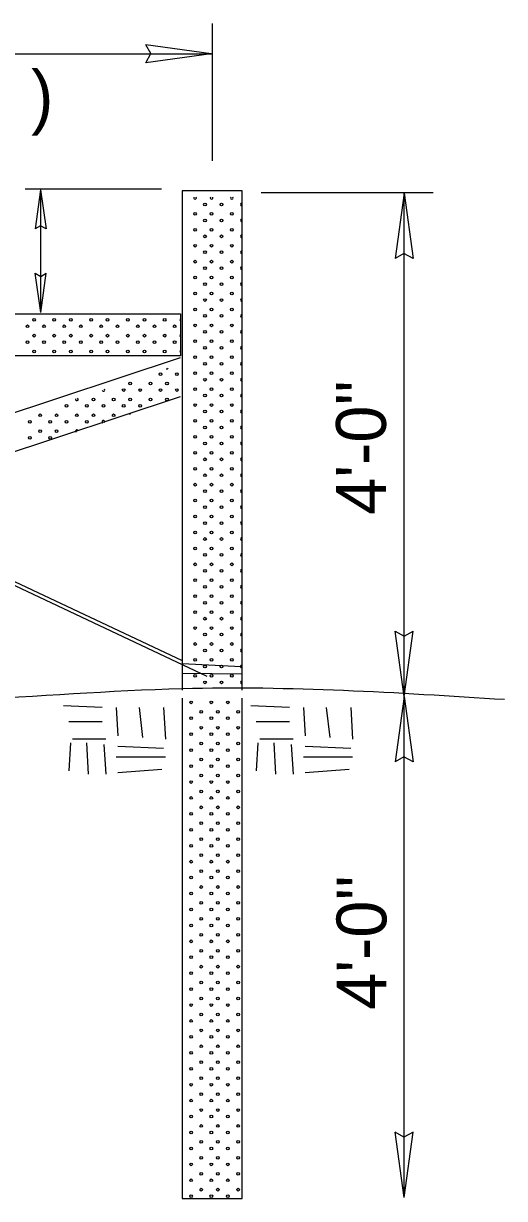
# Model space of a CAD drawing. Extents: x 11 to 454, y -32 to 258.
# Drawn here: x 317.66 to 330.2, y 74.75 to 105.37 of the extents above; entities that cross this region are included whole.
import ezdxf

# ---------------------------------------------------------------- set-up
doc = ezdxf.new("R2010")
doc.units = 0
doc.layers.add('Default', color=7, linetype='Continuous')

msp = doc.modelspace()

# ---------------------------------------------------------------- linework, layer by layer
at = {"layer": 'Default'}
for p, q in [((322.593, 101.797), (322.593, 105.372)), ((322.557, 104.585), (320.854, 104.819)), ((297.977, 104.584), (322.593, 104.584)), ((322.557, 104.585), (320.854, 104.351)), ((317.705, 101.06), (321.257, 101.06)), ((318.11, 97.84), (318.11, 101.06)), ((318.109, 101.039), (317.969, 100.017)), ((318.109, 101.039), (318.249, 100.017)), ((323.856, 100.969), (328.339, 100.969)), ((327.583, 100.952), (327.349, 99.249)), ((327.583, 87.831), (327.583, 100.969)), ((327.583, 100.952), (327.817, 99.249)), ((298.731, 99.622), (321.801, 88.774)), ((318.11, 97.841), (317.97, 98.862)), ((318.11, 97.841), (318.25, 98.862)), ((298.749, 89.048), (321.757, 96.666)), ((298.834, 88.06), (321.757, 95.65)), ((322.453, 88.354), (313.22, 92.714)), ((327.584, 87.832), (327.35, 89.535)), ((327.584, 87.832), (327.818, 89.535)), ((321.796, 88.693), (323.349, 88.613)), ((321.8, 88.444), (323.365, 88.426)), ((319.714, 87.544), (318.709, 87.59)), ((324.597, 87.544), (323.592, 87.59)), ((327.583, 87.831), (327.349, 86.128)), ((327.583, 74.796), (327.583, 87.831)), ((327.583, 87.831), (327.817, 86.128)), ((320.08, 87.544), (320.126, 86.813)), ((320.674, 87.544), (320.766, 86.767)), ((321.314, 87.544), (321.36, 86.721)), ((324.963, 87.544), (325.009, 86.813)), ((325.557, 87.544), (325.649, 86.767)), ((326.197, 87.544), (326.243, 86.721)), ((319.714, 87.178), (318.846, 87.178)), ((324.597, 87.178), (323.729, 87.178)), ((319.806, 86.721), (318.937, 86.721)), ((324.689, 86.721), (323.82, 86.721)), ((318.892, 86.63), (318.846, 85.898)), ((319.303, 86.63), (319.349, 85.807)), ((319.76, 86.584), (319.806, 85.807)), ((320.126, 86.538), (321.314, 86.492)), ((323.775, 86.63), (323.729, 85.898)), ((324.186, 86.63), (324.232, 85.807)), ((324.643, 86.584), (324.689, 85.807)), ((325.009, 86.538), (326.197, 86.492)), ((320.08, 86.264), (321.36, 86.264)), ((324.963, 86.264), (326.243, 86.264)), ((320.126, 85.853), (321.269, 85.944)), ((325.009, 85.853), (326.152, 85.944)), ((327.583, 74.78), (327.349, 76.483)), ((327.583, 74.78), (327.817, 76.483))]:
    msp.add_line(p, q, dxfattribs=at)
for points in [[(320.854, 104.351), (320.986, 104.587), (320.854, 104.819)], [(323.365, 88), (323.365, 101.015), (321.8, 101.015), (321.8, 88)], [(318.249, 100.017), (318.108, 100.096), (317.969, 100.017)], [(327.817, 99.249), (327.58, 99.381), (327.349, 99.249)], [(317.97, 98.862), (318.111, 98.783), (318.25, 98.862)], [(327.35, 89.535), (327.587, 89.403), (327.818, 89.535)], [(321.8, 74.754), (323.365, 74.754), (323.365, 87.789)], [(321.8, 87.789), (321.8, 74.754)], [(327.817, 86.128), (327.58, 86.26), (327.349, 86.128)], [(327.817, 76.483), (327.58, 76.351), (327.349, 76.483)]]:
    msp.add_lwpolyline(points, dxfattribs=at)
msp.add_lwpolyline([(298.749, 97.809), (321.757, 97.809), (321.757, 96.708), (298.749, 96.708)], close=True, dxfattribs=at)
for centre in [(322.134, 100.412), (322.394, 100.657), (322.565, 100.412), (322.825, 100.657), (323.093, 100.412), (322.394, 100.241), (322.825, 100.241), (322.134, 99.997), (322.394, 99.826), (322.565, 99.997), (322.825, 99.826), (323.093, 99.997), (322.134, 99.582), (322.565, 99.582), (323.093, 99.582), (322.394, 99.411), (322.825, 99.411), (322.134, 99.166), (322.394, 98.996), (322.565, 99.166), (322.825, 98.996), (323.093, 99.166), (322.134, 98.751), (322.394, 98.581), (322.565, 98.751), (322.825, 98.581), (323.093, 98.751), (322.134, 98.336), (322.565, 98.336), (323.093, 98.336), (322.394, 98.166), (322.825, 98.166), (317.937, 97.652), (318.465, 97.652), (318.896, 97.652), (319.425, 97.652), (319.855, 97.652), (320.384, 97.652), (320.814, 97.652), (321.343, 97.652), (322.134, 97.921), (322.394, 97.751), (322.565, 97.921), (322.825, 97.751), (323.093, 97.921), (317.767, 97.481), (318.197, 97.481), (318.726, 97.481), (319.156, 97.481), (319.685, 97.481), (320.115, 97.481), (320.644, 97.481), (321.075, 97.481), (321.603, 97.481), (322.134, 97.506), (322.394, 97.336), (322.565, 97.506), (322.825, 97.336), (323.093, 97.506), (317.767, 97.066), (317.937, 97.237), (318.197, 97.066), (318.465, 97.237), (318.726, 97.066), (318.896, 97.237), (319.156, 97.066), (319.425, 97.237), (319.685, 97.066), (319.855, 97.237), (320.115, 97.066), (320.384, 97.237), (320.644, 97.066), (320.814, 97.237), (321.075, 97.066), (321.343, 97.237), (321.603, 97.066), (322.134, 97.091), (322.565, 97.091), (323.093, 97.091), (317.937, 96.822), (318.465, 96.822), (318.896, 96.822), (319.425, 96.822), (319.855, 96.822), (320.384, 96.822), (320.814, 96.822), (321.343, 96.822), (322.394, 96.92), (322.825, 96.92), (322.134, 96.676), (322.394, 96.505), (322.565, 96.676), (322.825, 96.505), (323.093, 96.676), (321.233, 96.237), (321.663, 96.237), (322.134, 96.261), (322.565, 96.261), (323.093, 96.261), (320.274, 95.821), (320.444, 95.992), (320.704, 95.821), (320.973, 95.992), (321.233, 95.821), (321.403, 95.992), (321.663, 95.821), (322.134, 95.845), (322.394, 96.09), (322.565, 95.845), (322.825, 96.09), (323.093, 95.845), (319.485, 95.577), (320.013, 95.577), (320.444, 95.577), (320.973, 95.577), (321.403, 95.577), (322.394, 95.675), (322.825, 95.675), (318.786, 95.406), (319.315, 95.406), (319.745, 95.406), (320.274, 95.406), (320.704, 95.406), (322.134, 95.43), (322.394, 95.26), (322.565, 95.43), (322.825, 95.26), (323.093, 95.43), (317.827, 94.991), (318.095, 95.162), (318.356, 94.991), (318.526, 95.162), (318.786, 94.991), (319.054, 95.162), (319.315, 94.991), (319.485, 95.162), (320.013, 95.162), (322.134, 95.015), (322.565, 95.015), (323.093, 95.015), (317.827, 94.576), (318.095, 94.747), (318.356, 94.576), (318.526, 94.747), (322.134, 94.6), (322.394, 94.845), (322.565, 94.6), (322.825, 94.845), (323.093, 94.6), (322.394, 94.43), (322.825, 94.43), (322.134, 94.185), (322.394, 94.015), (322.565, 94.185), (322.825, 94.015), (323.093, 94.185), (322.134, 93.77), (322.565, 93.77), (323.093, 93.77), (322.134, 93.355), (322.394, 93.599), (322.565, 93.355), (322.825, 93.599), (323.093, 93.355), (322.394, 93.184), (322.825, 93.184), (322.134, 92.94), (322.394, 92.769), (322.565, 92.94), (322.825, 92.769), (323.093, 92.94), (322.134, 92.524), (322.565, 92.524), (323.093, 92.524), (322.394, 92.354), (322.825, 92.354), (322.134, 92.109), (322.394, 91.939), (322.565, 92.109), (322.825, 91.939), (323.093, 92.109), (322.134, 91.694), (322.394, 91.524), (322.565, 91.694), (322.825, 91.524), (323.093, 91.694), (322.134, 91.279), (322.565, 91.279), (323.093, 91.279), (322.394, 91.109), (322.825, 91.109), (322.134, 90.864), (322.394, 90.694), (322.565, 90.864), (322.825, 90.694), (323.093, 90.864), (322.134, 90.449), (322.565, 90.449), (323.093, 90.449), (322.134, 90.034), (322.394, 90.278), (322.565, 90.034), (322.825, 90.278), (323.093, 90.034), (322.394, 89.863), (322.825, 89.863), (322.134, 89.619), (322.394, 89.448), (322.565, 89.619), (322.825, 89.448), (323.093, 89.619), (322.134, 89.203), (322.565, 89.203), (323.093, 89.203), (322.134, 88.788), (322.394, 89.033), (322.565, 88.788), (322.825, 89.033), (323.093, 88.788), (322.394, 88.618), (322.825, 88.618), (322.134, 88.373), (322.394, 88.203), (322.565, 88.373), (322.825, 88.203), (323.093, 88.373), (322.03, 87.682), (322.559, 87.682), (322.989, 87.682), (322.03, 87.267), (322.298, 87.437), (322.559, 87.267), (322.729, 87.437), (322.989, 87.267), (323.257, 87.437), (322.298, 87.022), (322.729, 87.022), (323.257, 87.022), (322.03, 86.852), (322.559, 86.852), (322.989, 86.852), (322.03, 86.437), (322.298, 86.607), (322.559, 86.437), (322.729, 86.607), (322.989, 86.437), (323.257, 86.607), (322.03, 86.022), (322.298, 86.192), (322.559, 86.022), (322.729, 86.192), (322.989, 86.022), (323.257, 86.192), (322.298, 85.777), (322.729, 85.777), (323.257, 85.777), (322.03, 85.606), (322.559, 85.606), (322.989, 85.606), (322.03, 85.191), (322.298, 85.362), (322.559, 85.191), (322.729, 85.362), (322.989, 85.191), (323.257, 85.362), (322.298, 84.947), (322.729, 84.947), (323.257, 84.947), (322.03, 84.776), (322.298, 84.531), (322.559, 84.776), (322.729, 84.531), (322.989, 84.776), (323.257, 84.531), (322.03, 84.361), (322.559, 84.361), (322.989, 84.361), (322.03, 83.946), (322.298, 84.116), (322.559, 83.946), (322.729, 84.116), (322.989, 83.946), (323.257, 84.116), (322.298, 83.701), (322.729, 83.701), (323.257, 83.701), (322.03, 83.531), (322.298, 83.286), (322.559, 83.531), (322.729, 83.286), (322.989, 83.531), (323.257, 83.286), (322.03, 83.116), (322.559, 83.116), (322.989, 83.116), (322.03, 82.701), (322.298, 82.871), (322.559, 82.701), (322.729, 82.871), (322.989, 82.701), (323.257, 82.871), (322.298, 82.456), (322.729, 82.456), (323.257, 82.456), (322.03, 82.285), (322.298, 82.041), (322.559, 82.285), (322.729, 82.041), (322.989, 82.285), (323.257, 82.041), (322.03, 81.87), (322.559, 81.87), (322.989, 81.87), (322.03, 81.455), (322.298, 81.626), (322.559, 81.455), (322.729, 81.626), (322.989, 81.455), (323.257, 81.626), (322.298, 81.21), (322.729, 81.21), (323.257, 81.21), (322.03, 81.04), (322.559, 81.04), (322.989, 81.04), (322.03, 80.625), (322.298, 80.795), (322.559, 80.625), (322.729, 80.795), (322.989, 80.625), (323.257, 80.795), (322.03, 80.21), (322.298, 80.38), (322.559, 80.21), (322.729, 80.38), (322.989, 80.21), (323.257, 80.38), (322.298, 79.965), (322.729, 79.965), (323.257, 79.965), (322.03, 79.795), (322.559, 79.795), (322.989, 79.795), (322.03, 79.38), (322.298, 79.55), (322.559, 79.38), (322.729, 79.55), (322.989, 79.38), (323.257, 79.55), (322.03, 78.964), (322.298, 79.135), (322.559, 78.964), (322.729, 79.135), (322.989, 78.964), (323.257, 79.135), (322.298, 78.72), (322.729, 78.72), (323.257, 78.72), (322.03, 78.549), (322.559, 78.549), (322.989, 78.549), (322.03, 78.134), (322.298, 78.305), (322.559, 78.134), (322.729, 78.305), (322.989, 78.134), (323.257, 78.305), (322.298, 77.889), (322.729, 77.889), (323.257, 77.889), (322.03, 77.719), (322.298, 77.474), (322.559, 77.719), (322.729, 77.474), (322.989, 77.719), (323.257, 77.474), (322.03, 77.304), (322.559, 77.304), (322.989, 77.304), (322.03, 76.889), (322.298, 77.059), (322.559, 76.889), (322.729, 77.059), (322.989, 76.889), (323.257, 77.059), (322.298, 76.644), (322.729, 76.644), (323.257, 76.644), (322.03, 76.474), (322.298, 76.229), (322.559, 76.474), (322.729, 76.229), (322.989, 76.474), (323.257, 76.229), (322.03, 76.059), (322.559, 76.059), (322.989, 76.059), (322.03, 75.643), (322.298, 75.814), (322.559, 75.643), (322.729, 75.814), (322.989, 75.643), (323.257, 75.814), (322.298, 75.399), (322.729, 75.399), (323.257, 75.399), (322.03, 75.228), (322.298, 74.984), (322.559, 75.228), (322.729, 74.984), (322.989, 75.228), (323.257, 74.984), (322.03, 74.813), (322.559, 74.813), (322.989, 74.813)]:
    msp.add_circle(centre, 0.0352, dxfattribs=at)
for centre, start, end in [((322.134, 100.827), 146.4093, 33.5906), ((322.565, 100.827), 146.4093, 33.5906), ((323.093, 100.827), 146.4093, 33.5906), ((323.353, 100.657), 95.2565, 264.7435), ((323.353, 100.241), 95.2565, 264.7435), ((323.353, 99.826), 95.2565, 264.7435), ((323.353, 99.411), 95.2565, 264.7435), ((323.353, 98.996), 95.2565, 264.7435), ((323.353, 98.581), 95.2565, 264.7435), ((323.353, 98.166), 95.2565, 264.7435), ((321.773, 97.652), 116.9973, 243.0027), ((323.353, 97.751), 95.2565, 264.7435), ((323.353, 97.336), 95.2565, 264.7435), ((321.773, 97.237), 116.9973, 243.0027), ((321.773, 96.822), 116.9973, 243.0027), ((323.353, 96.92), 95.2565, 264.7435), ((323.353, 96.505), 95.2565, 264.7435), ((321.403, 96.407), 239.8544, 336.9945), ((319.745, 95.821), 184.8939, 31.955), ((323.353, 96.09), 95.2565, 264.7435), ((319.054, 95.577), 159.7655, 57.0834), ((323.353, 95.675), 95.2565, 264.7435), ((323.353, 95.26), 95.2565, 264.7435), ((319.745, 94.991), 326.7184, 249.9906), ((320.444, 95.162), 78.7658, 137.9431), ((319.054, 94.747), 356.7647, 219.9442), ((323.353, 94.845), 95.2565, 264.7435), ((323.353, 94.43), 95.2565, 264.7435), ((323.353, 94.015), 95.2565, 264.7435), ((323.353, 93.599), 95.2565, 264.7435), ((323.353, 93.184), 95.2565, 264.7435), ((323.353, 92.769), 95.2565, 264.7435), ((323.353, 92.354), 95.2565, 264.7435), ((323.353, 91.939), 95.2565, 264.7435), ((323.353, 91.524), 95.2565, 264.7435), ((323.353, 91.109), 95.2565, 264.7435), ((323.353, 90.694), 95.2565, 264.7435), ((323.353, 90.278), 95.2565, 264.7435), ((323.353, 89.863), 95.2565, 264.7435), ((323.353, 89.448), 95.2565, 264.7435), ((323.353, 89.033), 95.2565, 264.7435), ((323.353, 88.618), 95.2565, 264.7435), ((323.353, 88.203), 95.2565, 264.7435)]:
    msp.add_arc(centre, 0.0352, start, end, dxfattribs=at)
msp.add_spline([(268.877, 88.045), (276.276, 87.903), (278.553, 87.903), (281.398, 88.045), (285.809, 87.903), (289.793, 87.903), (294.915, 87.903), (301.176, 87.761), (308.575, 87.761), (316.116, 87.761), (321.807, 88.045), (330.202, 87.761)], degree=3, dxfattribs=at)

# ---------------------------------------------------------------- texts
msp.add_text("7'' DIA. POSTS (    )", height=1.3, dxfattribs=at).set_placement((302.998, 102.84))
for p in [(327.11, 92.571), (327.123, 79.672)]:
    msp.add_text("4'-0''", height=1.3, rotation=90, dxfattribs=at).set_placement(p)

doc.saveas('drawing.dxf')
